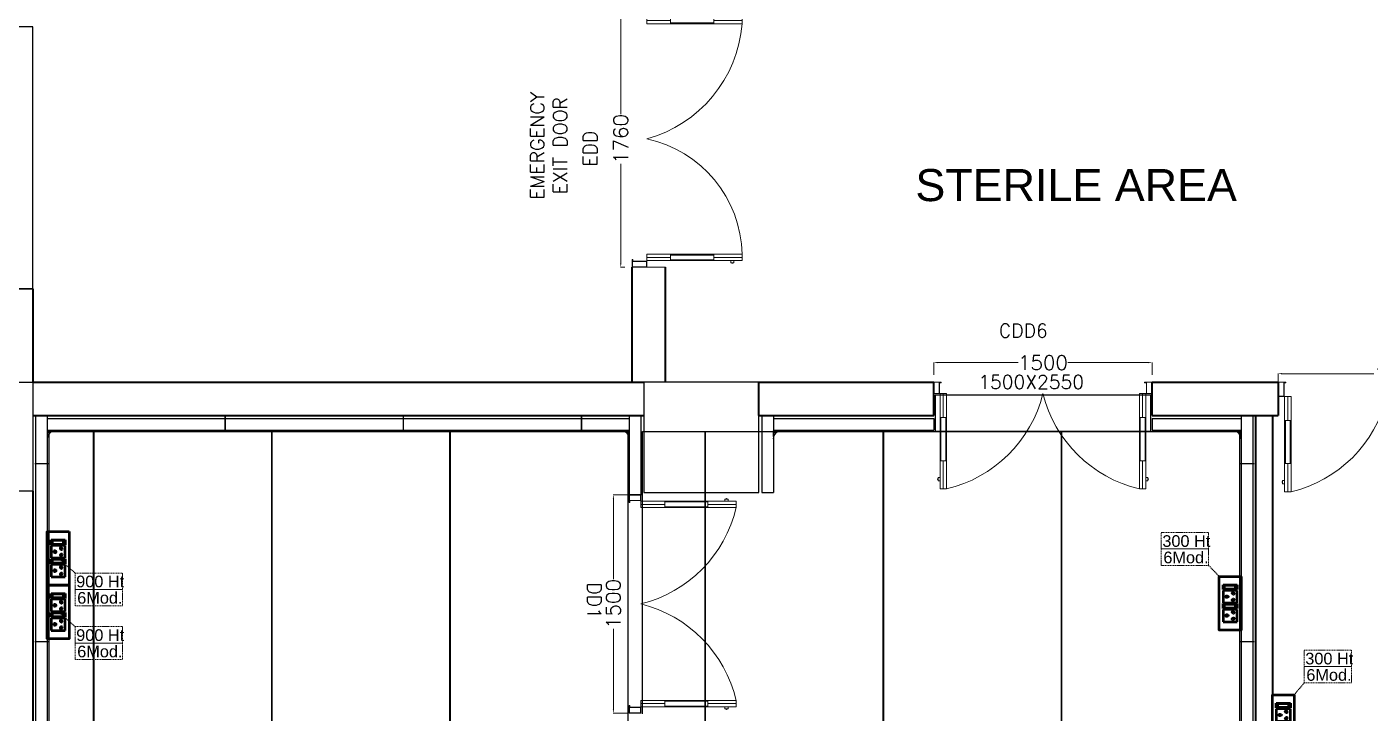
# Model space of a CAD drawing. Extents: x 3505867 to 3988380, y -625948 to -590408.
# Drawn here: x 3608277 to 3617498, y -608553 to -603838 of the extents above; entities that cross this region are included whole.
import ezdxf

# ---------------------------------------------------------------- set-up
doc = ezdxf.new("R2010")
doc.units = 0
doc.header["$LTSCALE"] = 6
doc.header["$MEASUREMENT"] = 0
doc.linetypes.add('1', pattern=[0])
doc.linetypes.add('DASHED2', pattern=[0.375, 0.25, -0.125])
doc.layers.get('0').update_dxf_attribs({"linetype": 'CONTINUOUS'})
doc.layers.get('Defpoints').update_dxf_attribs({"linetype": 'CONTINUOUS'})
for name, color, linetype, lineweight in [('1200 Door', 144, 'CONTINUOUS', 5), ('Ahlada 50mm Ceiling Panels', 191, 'CONTINUOUS', 0), ('Ahlada Coving', 3, 'CONTINUOUS', 0), ('Double Leaf Door', 4, 'CONTINUOUS', 18), ('ELE. 2N0S OF 6-16 UPS SOCKETS', 191, 'CONTINUOUS', 15), ('Partition-80WP', 7, 'CONTINUOUS', 5), ('WALL', 10, 'CONTINUOUS', 35)]:
    doc.layers.add(name, color=color, linetype=linetype, lineweight=lineweight)
for name, color, linetype in [('80 mm Wall', 5, 'CONTINUOUS'), ('COL', 5, 'CONTINUOUS'), ('DIM', 7, 'CONTINUOUS'), ('TEXT', 5, 'CONTINUOUS'), ('walls', 1, 'CONTINUOUS'), ('Window', 161, 'CONTINUOUS')]:
    doc.layers.add(name, color=color, linetype=linetype)
doc.layers.add('CFT_LOOPING', color=7, linetype='1', lineweight=0, true_color=0xd6d600)
doc.styles.add('ARIAL', font='')
doc.styles.add('ROMANS', font='romans.shx')
doc.styles.get("Standard").update_dxf_attribs({"font": 'SIMPLEX'})
doc.styles.get('ARIAL').set_extended_font_data('Arial')
doc.dimstyles.new('AEPL1', dxfattribs={"dimtxt": 100, "dimasz": 25, "dimexe": 1.25, "dimexo": 50, "dimtad": 0, "dimdec": 0, "dimtxsty": 'ROMANS', "dimcen": 2.5, "dimclrd": 250, "dimclre": 250, "dimadec": 0, "dimazin": 0, "dimtfac": 1, "dimtdec": 0, "dimtmove": 0, "dimatfit": 3, "dimfxl": 1, "dimlwd": 0, "dimlwe": 0, "dimarcsym": 0})

# ---------------------------------------------------------------- blocks, each defined once
blk = doc.blocks.new('*D128')
at = {"layer": 'Defpoints', "color": 0, "linetype": 'ByBlock'}
for p in [(-25370, 7793.3), (-26870, 7660.2), (-25370, 7660.2)]:
    blk.add_point(p, dxfattribs=at)
at = {"layer": 'DIM', "color": 250, "linetype": 'ByBlock', "lineweight": 0}
for p, q in [((-26870, 7710.2), (-26870, 7794.6)), ((-26845, 7793.3), (-26289.7, 7793.3)), ((-25395, 7793.3), (-25950.3, 7793.3)), ((-25370, 7710.2), (-25370, 7794.6))]:
    blk.add_line(p, q, dxfattribs=at)
at = {"layer": 'DIM', "color": 250, "linetype": 'ByBlock'}
for points in [[(-26845, 7797.5), (-26845, 7789.2), (-26870, 7793.3)], [(-25395, 7789.2), (-25395, 7797.5), (-25370, 7793.3)]]:
    blk.add_solid(points, dxfattribs=at)
at = {"layer": 'DIM', "color": 0, "linetype": 'ByBlock', "insert": (-26120, 7793.3), "char_height": 100, "attachment_point": 5, "style": 'ROMANS'}
blk.add_mtext('1500', dxfattribs=at)
blk = doc.blocks.new('*D129')
at = {"layer": 'Defpoints', "color": 0, "linetype": 'ByBlock'}
for p in [(-23015, 7717.3), (-24505, 7545.2), (-23015, 7545.2)]:
    blk.add_point(p, dxfattribs=at)
at = {"layer": 'DIM', "color": 250, "linetype": 'ByBlock', "lineweight": 0}
for p, q in [((-24505, 7595.2), (-24505, 7718.6)), ((-24480, 7717.3), (-23848.4, 7717.3)), ((-23040, 7717.3), (-23509, 7717.3)), ((-23015, 7595.2), (-23015, 7718.6))]:
    blk.add_line(p, q, dxfattribs=at)
at = {"layer": 'DIM', "color": 250, "linetype": 'ByBlock'}
for points in [[(-24480, 7721.5), (-24480, 7713.2), (-24505, 7717.3)], [(-23040, 7713.2), (-23040, 7721.5), (-23015, 7717.3)]]:
    blk.add_solid(points, dxfattribs=at)
at = {"layer": 'DIM', "color": 0, "linetype": 'ByBlock', "insert": (-23678.7, 7717.3), "char_height": 100, "attachment_point": 5, "style": 'ROMANS'}
blk.add_mtext('1490', dxfattribs=at)
blk = doc.blocks.new('1500x80')
at = {"layer": 'Double Leaf Door'}
for points in [[(99336.2, -25417.9), (99341.1, -25417.9), (99341.1, -25121.4), (99336.2, -25121.4)], [(99379.8, -25121.4), (99374.8, -25121.4), (99374.8, -25417.9), (99379.8, -25417.9)], [(100704.2, -25121.4), (100709.2, -25121.4), (100709.2, -25417.9), (100704.2, -25417.9)], [(100747.8, -25417.9), (100742.9, -25417.9), (100742.9, -25121.4), (100747.8, -25121.4)]]:
    blk.add_hatch(color=6, dxfattribs=at).paths.add_polyline_path(points)
at = {"layer": 'Double Leaf Door', "color": 8}
for p, q in [((99321.8, -24985.1), (99321.8, -25003.1)), ((99336.2, -24983.1), (99323.7, -24983.1)), ((99336.2, -25581.8), (99336.2, -24927.6)), ((99336.2, -24927.6), (99379.8, -24927.6)), ((99336.2, -24983.1), (99336.2, -25005)), ((99358, -25121.4), (99358, -24927.6)), ((99379.8, -24927.6), (99379.8, -25581.8)), ((100747.8, -24927.6), (100704.2, -24927.6)), ((100704.2, -24927.6), (100704.2, -25581.8)), ((100726, -25121.4), (100726, -24927.6)), ((100747.8, -25581.8), (100747.8, -24927.6)), ((100747.8, -24983.1), (100760.3, -24983.1)), ((100747.8, -24983.1), (100747.8, -25005)), ((100762.2, -24985.1), (100762.2, -25003.1)), ((99323.7, -25005), (99336.2, -25005)), ((100760.3, -25005), (100747.8, -25005)), ((99358, -25581.8), (99358, -25417.9)), ((100726, -25581.8), (100726, -25417.9)), ((99292, -25581.8), (99292, -25661.8)), ((99332.2, -25581.8), (99292, -25581.8)), ((99294, -25583.8), (99294, -25659.8)), ((99330.2, -25583.8), (99294, -25583.8)), ((99330.2, -25658.9), (99330.2, -25583.8)), ((99332.2, -25656.9), (99332.2, -25581.8)), ((99379.8, -25581.8), (99336.2, -25581.8)), ((100704.2, -25581.8), (100747.8, -25581.8)), ((100751.8, -25656.9), (100751.8, -25581.8)), ((100751.8, -25581.8), (100792, -25581.8)), ((100753.8, -25658.9), (100753.8, -25583.8)), ((100753.8, -25583.8), (100790, -25583.8)), ((100790, -25583.8), (100790, -25659.8)), ((100792, -25581.8), (100792, -25661.8)), ((99292, -25661.8), (99332.2, -25661.8)), ((99294, -25659.8), (99332.2, -25659.8)), ((99342.1, -25658.9), (99330.2, -25658.9)), ((99344.1, -25656.9), (99332.2, -25656.9)), ((99332.2, -25659.8), (99342.1, -25659.8)), ((99332.2, -25661.8), (99344.1, -25661.8)), ((99342.1, -25659.8), (99342.1, -25658.9)), ((99344.1, -25661.8), (99344.1, -25656.9)), ((100739.9, -25661.8), (100739.9, -25656.9)), ((100739.9, -25656.9), (100751.8, -25656.9)), ((100751.8, -25661.8), (100739.9, -25661.8)), ((100741.9, -25659.8), (100741.9, -25658.9)), ((100741.9, -25658.9), (100753.8, -25658.9)), ((100751.8, -25659.8), (100741.9, -25659.8)), ((100790, -25659.8), (100751.8, -25659.8)), ((100792, -25661.8), (100751.8, -25661.8))]:
    blk.add_line(p, q, dxfattribs=at)
at = {"layer": 'Double Leaf Door', "color": 6}
for p, q in [((99379.8, -25121.4), (99336.2, -25121.4)), ((99336.2, -25121.4), (99336.2, -25417.9)), ((99341.1, -25417.9), (99341.1, -25121.4)), ((99374.8, -25417.9), (99374.8, -25121.4)), ((99379.8, -25417.9), (99379.8, -25121.4)), ((100704.2, -25417.9), (100704.2, -25121.4)), ((100704.2, -25121.4), (100747.8, -25121.4)), ((100709.2, -25417.9), (100709.2, -25121.4)), ((100742.9, -25417.9), (100742.9, -25121.4)), ((100747.8, -25121.4), (100747.8, -25417.9)), ((99336.2, -25417.9), (99379.8, -25417.9)), ((100747.8, -25417.9), (100704.2, -25417.9))]:
    blk.add_line(p, q, dxfattribs=at)
at = {"layer": 'Double Leaf Door', "color": 6, "ltscale": 100}
for p, q in [((99374.8, -25121.4), (99374.8, -25417.9)), ((100709.2, -25121.4), (100709.2, -25417.9))]:
    blk.add_line(p, q, dxfattribs=at)
at = {"layer": 'Double Leaf Door', "color": 6}
for points in [[(99336.2, -25121.4), (99336.2, -25417.9), (99341.1, -25417.9), (99341.1, -25121.4), (99336.2, -25121.4)], [(99379.8, -25121.4), (99379.8, -25417.9), (99374.8, -25417.9), (99374.8, -25121.4), (99379.8, -25121.4)], [(100704.2, -25121.4), (100704.2, -25417.9), (100709.2, -25417.9), (100709.2, -25121.4), (100704.2, -25121.4)], [(100747.8, -25121.4), (100747.8, -25417.9), (100742.9, -25417.9), (100742.9, -25121.4), (100747.8, -25121.4)]]:
    blk.add_lwpolyline(points, dxfattribs=at)
at = {"layer": 'Double Leaf Door', "ltscale": 5000}
for points in [[(99336.2, -25121.4), (99336.2, -25417.9), (99341.1, -25417.9), (99341.1, -25121.4), (99336.2, -25121.4)], [(100747.8, -25121.4), (100747.8, -25417.9), (100742.9, -25417.9), (100742.9, -25121.4), (100747.8, -25121.4)]]:
    blk.add_lwpolyline(points, dxfattribs=at)
at = {"layer": 'Double Leaf Door', "color": 8}
for centre, radius, start, end in [((99323.7, -24985.1), 1.98, 90, 180), ((99175.8, -25796.3), 892.3, 13.90597, 76.78637), ((100908.2, -25796.3), 892.3, 103.21363, 166.09403), ((100760.3, -24985.1), 1.98, 0, 90), ((99321.8, -24994.1), 3.72, 90, 270), ((99323.7, -25003.1), 1.98, 180, 270), ((100760.3, -25003.1), 1.98, 270, 0), ((100762.2, -24994.1), 3.72, 270, 90)]:
    blk.add_arc(centre, radius, start, end, dxfattribs=at)
blk = doc.blocks.new('1500x2100x100 DD')
at = {"layer": 'Double Leaf Door'}
for points in [[(49.2, 263.9), (54.1, 263.9), (54.1, 560.4), (49.2, 560.4)], [(92.8, 560.4), (87.8, 560.4), (87.8, 263.9), (92.8, 263.9)], [(1407.2, 560.4), (1412.2, 560.4), (1412.2, 263.9), (1407.2, 263.9)], [(1450.8, 263.9), (1445.9, 263.9), (1445.9, 560.4), (1450.8, 560.4)]]:
    blk.add_hatch(color=6, dxfattribs=at).paths.add_polyline_path(points)
at = {"layer": 'Double Leaf Door', "color": 8}
for p, q in [((49.2, 100), (49.2, 754.2)), ((49.2, 754.2), (92.8, 754.2)), ((71, 560.4), (71, 754.2)), ((92.8, 754.2), (92.8, 100)), ((1450.8, 754.2), (1407.2, 754.2)), ((1407.2, 754.2), (1407.2, 100)), ((1429, 560.4), (1429, 754.2)), ((1450.8, 100), (1450.8, 754.2)), ((34.8, 696.7), (34.8, 678.8)), ((49.2, 698.7), (36.7, 698.7)), ((36.7, 676.8), (49.2, 676.8)), ((49.2, 698.7), (49.2, 676.8)), ((1450.8, 698.7), (1463.3, 698.7)), ((1450.8, 698.7), (1450.8, 676.8)), ((1463.3, 676.8), (1450.8, 676.8)), ((1465.2, 696.7), (1465.2, 678.8)), ((71, 100), (71, 263.9)), ((1429, 100), (1429, 263.9)), ((5, 100), (5, 0)), ((45.2, 100), (5, 100)), ((7, 98), (7, 2)), ((43.2, 98), (7, 98)), ((43.2, 3), (43.2, 98)), ((45.2, 5), (45.2, 100)), ((92.8, 100), (49.2, 100)), ((1407.2, 100), (1450.8, 100)), ((1454.8, 5), (1454.8, 100)), ((1454.8, 100), (1495, 100)), ((1456.8, 3), (1456.8, 98)), ((1456.8, 98), (1493, 98)), ((1493, 98), (1493, 2)), ((1495, 100), (1495, 0)), ((5, 0), (45.2, 0)), ((7, 2), (45.2, 2)), ((55.1, 3), (43.2, 3)), ((57.1, 5), (45.2, 5)), ((45.2, 2), (55.1, 2)), ((45.2, 0), (57.1, 0)), ((55.1, 2), (55.1, 3)), ((57.1, 0), (57.1, 5)), ((1442.9, 0), (1442.9, 5)), ((1442.9, 5), (1454.8, 5)), ((1454.8, 0), (1442.9, 0)), ((1444.9, 2), (1444.9, 3)), ((1444.9, 3), (1456.8, 3)), ((1454.8, 2), (1444.9, 2)), ((1493, 2), (1454.8, 2)), ((1495, 0), (1454.8, 0))]:
    blk.add_line(p, q, dxfattribs=at)
at = {"layer": 'Double Leaf Door', "color": 6}
for p, q in [((92.8, 560.4), (49.2, 560.4)), ((49.2, 560.4), (49.2, 263.9)), ((54.1, 263.9), (54.1, 560.4)), ((87.8, 263.9), (87.8, 560.4)), ((92.8, 263.9), (92.8, 560.4)), ((1407.2, 263.9), (1407.2, 560.4)), ((1407.2, 560.4), (1450.8, 560.4)), ((1412.2, 263.9), (1412.2, 560.4)), ((1445.9, 263.9), (1445.9, 560.4)), ((1450.8, 560.4), (1450.8, 263.9)), ((49.2, 263.9), (92.8, 263.9)), ((1450.8, 263.9), (1407.2, 263.9))]:
    blk.add_line(p, q, dxfattribs=at)
at = {"layer": 'Double Leaf Door', "color": 6, "ltscale": 100}
for p, q in [((87.8, 560.4), (87.8, 263.9)), ((1412.2, 560.4), (1412.2, 263.9))]:
    blk.add_line(p, q, dxfattribs=at)
at = {"layer": 'Double Leaf Door', "color": 6}
for points in [[(49.2, 560.4), (49.2, 263.9), (54.1, 263.9), (54.1, 560.4), (49.2, 560.4)], [(92.8, 560.4), (92.8, 263.9), (87.8, 263.9), (87.8, 560.4), (92.8, 560.4)], [(1407.2, 560.4), (1407.2, 263.9), (1412.2, 263.9), (1412.2, 560.4), (1407.2, 560.4)], [(1450.8, 560.4), (1450.8, 263.9), (1445.9, 263.9), (1445.9, 560.4), (1450.8, 560.4)]]:
    blk.add_lwpolyline(points, dxfattribs=at)
at = {"layer": 'Double Leaf Door', "ltscale": 5000}
for points in [[(49.2, 560.4), (49.2, 263.9), (54.1, 263.9), (54.1, 560.4), (49.2, 560.4)], [(1450.8, 560.4), (1450.8, 263.9), (1445.9, 263.9), (1445.9, 560.4), (1450.8, 560.4)]]:
    blk.add_lwpolyline(points, dxfattribs=at)
at = {"layer": 'Double Leaf Door', "color": 8}
for centre, radius, start, end in [((-111.3, -108), 886, 13.57447, 76.68363), ((1611.3, -108), 886, 103.31637, 166.42553), ((34.8, 687.7), 3.72, 90, 270), ((36.7, 696.7), 1.98, 90, 180), ((36.7, 678.8), 1.98, 180, 270), ((1463.3, 696.7), 1.98, 0, 90), ((1463.3, 678.8), 1.98, 270, 0), ((1465.2, 687.7), 3.72, 270, 90)]:
    blk.add_arc(centre, radius, start, end, dxfattribs=at)
blk = doc.blocks.new('1800x100')
at = {"layer": 'Double Leaf Door'}
for points in [[(101627.9, -31394.5), (101632.8, -31394.5), (101632.8, -31098), (101627.9, -31098)], [(101671.5, -31098), (101666.6, -31098), (101666.6, -31394.5), (101671.5, -31394.5)], [(103255.9, -31098), (103260.9, -31098), (103260.9, -31394.5), (103255.9, -31394.5)], [(103299.6, -31394.5), (103294.6, -31394.5), (103294.6, -31098), (103299.6, -31098)]]:
    blk.add_hatch(color=6, dxfattribs=at).paths.add_polyline_path(points)
at = {"layer": 'Double Leaf Door', "color": 8}
for p, q in [((101613.5, -30961.8), (101613.5, -30979.7)), ((101627.9, -30959.8), (101615.5, -30959.8)), ((101615.5, -30981.7), (101627.9, -30981.7)), ((101627.9, -31558.5), (101627.9, -30904.2)), ((101627.9, -30904.2), (101671.5, -30904.2)), ((101627.9, -30959.8), (101627.9, -30981.7)), ((101649.7, -31098), (101649.7, -30904.2)), ((101671.5, -30904.2), (101671.5, -31558.5)), ((103299.6, -30904.2), (103255.9, -30904.2)), ((103255.9, -30904.2), (103255.9, -31558.5)), ((103277.8, -31098), (103277.8, -30904.2)), ((103299.6, -31558.5), (103299.6, -30904.2)), ((103299.6, -30959.8), (103312, -30959.8)), ((103299.6, -30959.8), (103299.6, -30981.7)), ((103312, -30981.7), (103299.6, -30981.7)), ((103314, -30961.8), (103314, -30979.7)), ((101649.7, -31558.5), (101649.7, -31394.5)), ((103277.8, -31558.5), (103277.8, -31394.5)), ((101583.7, -31558.5), (101583.7, -31658.5)), ((101623.9, -31558.5), (101583.7, -31558.5)), ((101585.7, -31560.5), (101585.7, -31656.5)), ((101621.9, -31560.5), (101585.7, -31560.5)), ((101621.9, -31655.5), (101621.9, -31560.5)), ((101623.9, -31653.5), (101623.9, -31558.5)), ((101671.5, -31558.5), (101627.9, -31558.5)), ((103255.9, -31558.5), (103299.6, -31558.5)), ((103303.6, -31653.5), (103303.6, -31558.5)), ((103303.6, -31558.5), (103343.7, -31558.5)), ((103305.5, -31655.5), (103305.5, -31560.5)), ((103305.5, -31560.5), (103341.8, -31560.5)), ((103341.8, -31560.5), (103341.8, -31656.5)), ((103343.7, -31558.5), (103343.7, -31658.5)), ((101583.7, -31658.5), (101623.9, -31658.5)), ((101585.7, -31656.5), (101623.9, -31656.5)), ((101633.8, -31655.5), (101621.9, -31655.5)), ((101635.8, -31653.5), (101623.9, -31653.5)), ((101623.9, -31656.5), (101633.8, -31656.5)), ((101623.9, -31658.5), (101635.8, -31658.5)), ((101633.8, -31656.5), (101633.8, -31655.5)), ((101635.8, -31658.5), (101635.8, -31653.5)), ((103291.6, -31658.5), (103291.6, -31653.5)), ((103291.6, -31653.5), (103303.6, -31653.5)), ((103303.6, -31658.5), (103291.6, -31658.5)), ((103293.6, -31656.5), (103293.6, -31655.5)), ((103293.6, -31655.5), (103305.5, -31655.5)), ((103303.6, -31656.5), (103293.6, -31656.5)), ((103341.8, -31656.5), (103303.6, -31656.5)), ((103343.7, -31658.5), (103303.6, -31658.5))]:
    blk.add_line(p, q, dxfattribs=at)
at = {"layer": 'Double Leaf Door', "color": 6}
for p, q in [((101671.5, -31098), (101627.9, -31098)), ((101627.9, -31098), (101627.9, -31394.5)), ((101632.8, -31394.5), (101632.8, -31098)), ((101666.6, -31394.5), (101666.6, -31098)), ((101671.5, -31394.5), (101671.5, -31098)), ((103255.9, -31394.5), (103255.9, -31098)), ((103255.9, -31098), (103299.6, -31098)), ((103260.9, -31394.5), (103260.9, -31098)), ((103294.6, -31394.5), (103294.6, -31098)), ((103299.6, -31098), (103299.6, -31394.5)), ((101627.9, -31394.5), (101671.5, -31394.5)), ((103299.6, -31394.5), (103255.9, -31394.5))]:
    blk.add_line(p, q, dxfattribs=at)
at = {"layer": 'Double Leaf Door', "color": 6, "ltscale": 100}
for p, q in [((101666.6, -31098), (101666.6, -31394.5)), ((103260.9, -31098), (103260.9, -31394.5))]:
    blk.add_line(p, q, dxfattribs=at)
at = {"layer": 'Double Leaf Door', "color": 6}
for points in [[(101627.9, -31098), (101627.9, -31394.5), (101632.8, -31394.5), (101632.8, -31098), (101627.9, -31098)], [(101671.5, -31098), (101671.5, -31394.5), (101666.6, -31394.5), (101666.6, -31098), (101671.5, -31098)], [(103255.9, -31098), (103255.9, -31394.5), (103260.9, -31394.5), (103260.9, -31098), (103255.9, -31098)], [(103299.6, -31098), (103299.6, -31394.5), (103294.6, -31394.5), (103294.6, -31098), (103299.6, -31098)]]:
    blk.add_lwpolyline(points, dxfattribs=at)
at = {"layer": 'Double Leaf Door', "ltscale": 5000}
for points in [[(101627.9, -31098), (101627.9, -31394.5), (101632.8, -31394.5), (101632.8, -31098), (101627.9, -31098)], [(103299.6, -31098), (103299.6, -31394.5), (103294.6, -31394.5), (103294.6, -31098), (103299.6, -31098)]]:
    blk.add_lwpolyline(points, dxfattribs=at)
at = {"layer": 'Double Leaf Door', "color": 8}
for centre, radius, start, end in [((101613.5, -30970.7), 3.72, 90, 270), ((101615.5, -30961.8), 1.98, 90, 180), ((101615.5, -30979.7), 1.98, 180, 270), ((101601.6, -31795.7), 894.2, 15.3848, 85.51147), ((103268.8, -31726.5), 822.4, 90.89566, 168.20807), ((103312, -30961.8), 1.98, 0, 90), ((103312, -30979.7), 1.98, 270, 0), ((103314, -30970.7), 3.72, 270, 90)]:
    blk.add_arc(centre, radius, start, end, dxfattribs=at)
blk = doc.blocks.new('*D132')
at = {"layer": 'Defpoints', "color": 0, "linetype": 'ByBlock'}
for p in [(-28940, 10209.7), (-29018.3, 8449.7), (-28940, 8449.7)]:
    blk.add_point(p, dxfattribs=at)
at = {"layer": 'DIM', "color": 250, "linetype": 'ByBlock', "lineweight": 0}
for p, q in [((-28990, 10209.7), (-29019.5, 10209.7)), ((-29018.3, 10184.7), (-29018.3, 9499.3)), ((-29018.3, 8474.7), (-29018.3, 9160)), ((-28990, 8449.7), (-29019.5, 8449.7))]:
    blk.add_line(p, q, dxfattribs=at)
at = {"layer": 'DIM', "color": 250, "linetype": 'ByBlock'}
for points in [[(-29014.1, 10184.7), (-29022.5, 10184.7), (-29018.3, 10209.7)], [(-29022.5, 8474.7), (-29014.1, 8474.7), (-29018.3, 8449.7)]]:
    blk.add_solid(points, dxfattribs=at)
at = {"layer": 'DIM', "color": 0, "linetype": 'ByBlock', "insert": (-29018.3, 9329.7), "char_height": 100, "attachment_point": 5, "rotation": 90, "style": 'ROMANS'}
blk.add_mtext('1760', dxfattribs=at)
blk = doc.blocks.new('*D135')
at = {"layer": 'Defpoints', "color": 0, "linetype": 'ByBlock'}
for p in [(-29068.9, 6885.2), (-28920, 6885.2), (-28920, 5385.2)]:
    blk.add_point(p, dxfattribs=at)
at = {"layer": 'DIM', "color": 250, "linetype": 'ByBlock', "lineweight": 0}
for p, q in [((-28970, 6885.2), (-29070.1, 6885.2)), ((-29068.9, 6860.2), (-29068.9, 6304.8)), ((-29068.9, 5410.2), (-29068.9, 5965.5)), ((-28970, 5385.2), (-29070.1, 5385.2))]:
    blk.add_line(p, q, dxfattribs=at)
at = {"layer": 'DIM', "color": 250, "linetype": 'ByBlock'}
for points in [[(-29064.7, 6860.2), (-29073, 6860.2), (-29068.9, 6885.2)], [(-29073, 5410.2), (-29064.7, 5410.2), (-29068.9, 5385.2)]]:
    blk.add_solid(points, dxfattribs=at)
at = {"layer": 'DIM', "color": 0, "linetype": 'ByBlock', "insert": (-29068.9, 6135.2), "char_height": 100, "attachment_point": 5, "rotation": 90, "style": 'ROMANS'}
blk.add_mtext('1500', dxfattribs=at)
blk = doc.blocks.new('A010004 Mezz.F. Layout Plan$0$b & c')
at = {"layer": 'Ahlada Coving', "color": 3}
for p, q in [((-4.1, 40.9), (-5.7, 42.5)), ((-2.7, 7.8), (-3.7, 7.8)), ((-3.7, 7.8), (-2.7, 6)), ((4.9, 15.3), (-2.7, 7.8)), ((-2.7, 6), (5.7, 14.4)), ((8.7, 11.4), (0.3, 3)), ((0.3, 3), (2.1, 2)), ((2.1, 3), (9.7, 10.6)), ((2.1, 2), (2.1, 3)), ((36.9, 0), (35.3, 1.6))]:
    blk.add_line(p, q, dxfattribs=at)
blk.add_lwpolyline([(-5.7, 30.7), (-5.7, 5.7), (0, 0), (25, 0), (22.8, 1.5), (13.2, 1.5), (3.6, 4.5), (3.6, 1.5), (0.6, 1.5), (-4.2, 6.3), (-4.2, 9.3), (-1.2, 9.3), (-4.2, 18.9), (-4.2, 28.4), (-5.7, 30.7)], dxfattribs=at)
for radius, start, end in [(44, 181.95475, 220.59761), (42.5, 184.1661, 265.90598), (44, 222.22858, 227.77458), (44, 229.40556, 268.11195)]:
    blk.add_arc((38.3, 44), radius, start, end, dxfattribs=at)
blk = doc.blocks.new('6MODULE-UPS')
at = {"layer": 'ELE. 2N0S OF 6-16 UPS SOCKETS', "color": 223, "lineweight": 50}
for p, q in [((-5.7, 91.9), (-5.7, 19.7)), ((-5.7, 91.9), (-5.7, 19.7)), ((19.4, 91.9), (-5.7, 91.9)), ((-5.7, 91.9), (19.4, 91.9)), ((-3.6, 84), (-3.6, 27.6)), ((17.3, 84), (-3.6, 84)), ((17.3, 27.6), (17.3, 84)), ((19.4, 19.7), (19.4, 91.9)), ((23.6, 91.9), (86.9, 91.9)), ((23.6, 19.7), (23.6, 91.9)), ((86.9, 91.9), (86.9, 19.7)), ((91.1, 91.9), (91.1, 19.7)), ((91.1, 91.9), (91.1, 19.7)), ((116.2, 91.9), (91.1, 91.9)), ((91.1, 91.9), (116.2, 91.9)), ((93.2, 84), (93.2, 27.6)), ((114.1, 84), (93.2, 84)), ((114.1, 27.6), (114.1, 84)), ((116.2, 19.7), (116.2, 91.9)), ((120.4, 19.7), (120.4, 91.9)), ((120.4, 91.9), (183.6, 91.9)), ((183.6, 91.9), (183.6, 19.7)), ((-5.7, 19.7), (19.4, 19.7)), ((-3.6, 30.1), (17.3, 30.1)), ((-3.6, 27.6), (17.3, 27.6)), ((86.9, 19.7), (23.6, 19.7)), ((91.1, 19.7), (116.2, 19.7)), ((93.2, 30.1), (114.1, 30.1)), ((93.2, 27.6), (114.1, 27.6)), ((183.6, 19.7), (120.4, 19.7))]:
    blk.add_line(p, q, dxfattribs=at)
blk.add_lwpolyline([(-48.1, 0), (226, 0), (226, 111.6), (-48.1, 111.6)], close=True, dxfattribs=at)
for centre, radius, start, end in [((55.3, 73.6), 4.92, 307.15837, 232.84163), ((55.3, 68.7), 3.14, 161.40312, 18.59688), ((152, 73.6), 4.92, 307.15837, 232.84163), ((152, 68.7), 3.14, 161.40312, 18.59688), ((37.2, 41.7), 4.24, 5.26891, 272.51003), ((40.6, 38.8), 3.42, 202.68381, 75.09514), ((69.9, 38.8), 3.42, 104.90486, 337.31619), ((73.3, 41.7), 4.24, 267.48997, 174.73109), ((134, 41.7), 4.24, 5.26891, 272.51003), ((137.3, 38.8), 3.42, 202.68381, 75.09514), ((166.7, 38.8), 3.42, 104.90486, 337.31619), ((170, 41.7), 4.24, 267.48997, 174.73109)]:
    blk.add_arc(centre, radius, start, end, dxfattribs=at)
blk = doc.blocks.new('5Y3AQY')
at = {"layer": 'ELE. 2N0S OF 6-16 UPS SOCKETS', "color": 72, "lineweight": 50}
for p, q in [((-311.5, -26.5), (-277.7, -26.5)), ((-311.5, -123.5), (-311.5, -26.5)), ((-311.5, -123.5), (-311.5, -26.5)), ((-308.7, -37), (-280.5, -37)), ((-308.7, -113), (-308.7, -37)), ((-308.7, -40.4), (-280.5, -40.4)), ((-280.5, -37), (-280.5, -113)), ((-277.7, -26.5), (-277.7, -123.5)), ((-272.1, -26.5), (-272.1, -123.5)), ((-187.1, -26.5), (-272.1, -26.5)), ((-187.1, -123.5), (-187.1, -26.5)), ((-181.4, -26.5), (-147.6, -26.5)), ((-181.4, -123.5), (-181.4, -26.5)), ((-181.4, -123.5), (-181.4, -26.5)), ((-178.6, -37), (-150.4, -37)), ((-178.6, -113), (-178.6, -37)), ((-178.6, -40.4), (-150.4, -40.4)), ((-150.4, -37), (-150.4, -113)), ((-147.6, -26.5), (-147.6, -123.5)), ((-57, -26.5), (-142, -26.5)), ((-142, -26.5), (-142, -123.5)), ((-57, -123.5), (-57, -26.5)), ((-311.5, -123.5), (-277.7, -123.5)), ((-277.7, -123.5), (-311.5, -123.5)), ((-280.5, -113), (-308.7, -113)), ((-272.1, -123.5), (-187.1, -123.5)), ((-181.4, -123.5), (-147.6, -123.5)), ((-147.6, -123.5), (-181.4, -123.5)), ((-150.4, -113), (-178.6, -113)), ((-142, -123.5), (-57, -123.5))]:
    blk.add_line(p, q, dxfattribs=at)
blk.add_lwpolyline([(-368.5, 0), (0, 0), (0, -150), (-368.5, -150)], close=True, dxfattribs=at)
for centre, radius, start, end in [((-253.8, -56.1), 5.7, 87.48997, 354.73109), ((-249.3, -52.1), 4.6, 284.90486, 157.31619), ((-229.6, -92.3), 4.22, 341.40312, 198.59688), ((-209.8, -52.1), 4.6, 22.68381, 255.09514), ((-205.3, -56.1), 5.7, 185.26891, 92.51003), ((-123.7, -56.1), 5.7, 87.48997, 354.73109), ((-119.2, -52.1), 4.6, 284.90486, 157.31619), ((-99.5, -92.3), 4.22, 341.40312, 198.59688), ((-79.7, -52.1), 4.6, 22.68381, 255.09514), ((-75.2, -56.1), 5.7, 185.26891, 92.51003), ((-229.6, -99), 6.62, 127.15837, 52.84163), ((-99.5, -99), 6.62, 127.15837, 52.84163)]:
    blk.add_arc(centre, radius, start, end, dxfattribs=at)
blk = doc.blocks.new('CIVIL IVF')
at = {"layer": '80 mm Wall', "ltscale": 500}
for p, q in [((-33035, 7430.2), (-33035, 985.2)), ((-32955, 7430.2), (-32955, 985.2)), ((-32955, 7410.2), (-28960, 7410.2)), ((-28960, 7430.2), (-28960, 6885.2)), ((-28880, 7430.2), (-28880, 6885.2)), ((-28050, 7430.2), (-28050, 6900.2)), ((-27970, 7430.2), (-27970, 6900.2)), ((-27970, 7410.2), (-26870, 7410.2)), ((-26870, 7410.2), (-26870, 7330.2)), ((-25370, 7410.2), (-24760, 7410.2)), ((-24760, 7430.2), (-24760, 985.2)), ((-24680, 7430.2), (-24680, 985.2)), ((-32955, 7330.2), (-28960, 7330.2)), ((-27970, 7330.2), (-26870, 7330.2)), ((-25370, 7330.2), (-24760, 7330.2)), ((-28050, 6900.2), (-27970, 6900.2))]:
    blk.add_line(p, q, dxfattribs=at)
at = {"layer": '80 mm Wall', "color": 8, "ltscale": 500}
for p, q in [((-25370, 7410.2), (-25370, 7330.2)), ((-28880, 6885.2), (-28960, 6885.2))]:
    blk.add_line(p, q, dxfattribs=at)
at = {"layer": 'Ahlada 50mm Ceiling Panels', "linetype": 'ByBlock', "lineweight": -2}
for p, q in [((-26860, 7570.2), (-26860, 7323.2)), ((-25380, 7570.2), (-26860, 7570.2)), ((-32945, 7320.2), (-28970, 7320.2)), ((-32945, 7320.2), (-32945, 1095.2)), ((-32639, 7320.2), (-32639, 1095.2)), ((-32636, 7320.2), (-32636, 1095.2)), ((-31416, 7320.2), (-31416, 1095.2)), ((-31413, 7320.2), (-31413, 1095.2)), ((-30193, 7320.2), (-30193, 1095.2)), ((-30190, 7320.2), (-30190, 1095.2)), ((-28970, 7320.2), (-28970, 1095.2)), ((-28870, 7320.2), (-24770, 7320.2)), ((-28870, 5380.2), (-28870, 7320.2)), ((-28439, 1095.2), (-28439, 7320.2)), ((-28436, 1095.2), (-28436, 7320.2)), ((-27216, 1095.2), (-27216, 7320.2)), ((-27213, 1095.2), (-27213, 7320.2)), ((-26860, 7323.2), (-25380, 7323.2)), ((-25993, 1095.2), (-25993, 7320.2)), ((-25990, 1095.2), (-25990, 7320.2)), ((-24770, 7320.2), (-24770, 1095.2))]:
    blk.add_line(p, q, dxfattribs=at)
at = {"layer": 'Ahlada 50mm Ceiling Panels', "color": 8, "linetype": 'ByBlock', "lineweight": -2}
blk.add_line((-25380, 7323.2), (-25380, 7570.2), dxfattribs=at)
at = {"layer": 'COL', "color": 8}
for points in [[(-33805, 7660.2), (-33055, 7660.2), (-33055, 6910.2), (-33805, 6910.2)], [(-28860, 6900.2), (-28070, 6900.2), (-28070, 7660.2), (-28860, 7660.2)]]:
    blk.add_lwpolyline(points, close=True, dxfattribs=at)
at = {"layer": 'Partition-80WP', "ltscale": 0.5}
for p, q in [((-31735, 7420.1, -92016.4), (-31735, 7324.8, -92016.4)), ((-31732, 7420.1, -92016.4), (-31732, 7324.8, -92016.4)), ((-30512, 7420.1, -92016.4), (-30512, 7324.8, -92016.4)), ((-30509, 7420.1, -92016.4), (-30509, 7324.8, -92016.4)), ((-29289, 7420.1, -92016.4), (-29289, 7324.8, -92016.4)), ((-29286, 7420.1, -92016.4), (-29286, 7324.8, -92016.4)), ((-32946, 7100.3, -92016.4), (-33041.3, 7100.3, -92016.4)), ((-24671, 7100.3, -92016.4), (-24766.3, 7100.3, -92016.4)), ((-32946, 7097.3, -92016.4), (-33041.3, 7097.3, -92016.4)), ((-24671, 7097.3, -92016.4), (-24766.3, 7097.3, -92016.4)), ((-32946, 5877.3, -92016.4), (-33041.3, 5877.3, -92016.4)), ((-32946, 5874.3, -92016.4), (-33041.3, 5874.3, -92016.4)), ((-24671, 5877.3, -92016.4), (-24766.3, 5877.3, -92016.4)), ((-24671, 5874.3, -92016.4), (-24766.3, 5874.3, -92016.4))]:
    blk.add_line(p, q, dxfattribs=at)
at = {"layer": 'Partition-80WP', "color": 8, "ltscale": 0.5}
for p, q in [((-28871, 6888.2), (-28966.3, 6888.2)), ((-28871, 6885.2), (-28966.3, 6885.2))]:
    blk.add_line(p, q, dxfattribs=at)
at = {"layer": 'WALL', "color": 8, "linetype": 'ByBlock'}
for p, q in [((-28940, 7660.2), (-28940, 8449.7)), ((-28710, 7660.2), (-28710, 8449.7)), ((-33055, 8300.2), (-33055, 7660.2)), ((-33055, 7660.2), (-28860, 7660.2)), ((-28070, 7430.2), (-28070, 7660.2)), ((-28070, 7660.2), (-26870, 7660.2)), ((-26870, 7430.2), (-26870, 7660.2)), ((-25370, 7430.2), (-25370, 7660.2)), ((-25370, 7660.2), (-24505, 7660.2)), ((-24505, 7660.2), (-24505, 7430.2)), ((-33055, 7430.2), (-28860, 7430.2)), ((-28070, 7430.2), (-26870, 7430.2)), ((-25370, 7430.2), (-24505, 7430.2)), ((-24660, 7430.2), (-24660, 4842.7)), ((-24545, 7430.2), (-24545, 4842.7)), ((-33055, 6910.2), (-33055, 985.2)), ((-33055, 6910.2), (-33055, 985.2))]:
    blk.add_line(p, q, dxfattribs=at)
at = {"layer": 'WALL', "color": 8, "lineweight": 0}
blk.add_line((-28940, 8449.7), (-28710, 8449.7), dxfattribs=at)
at = {"layer": 'walls', "color": 8, "linetype": 'Continuous'}
blk.add_line((-33055, 8300.2), (-33285, 8300.2), dxfattribs=at)
at = {"layer": 'Window', "color": 8, "linetype": 'Continuous', "elevation": 0}
blk.add_lwpolyline([(-33285, 8300.2), (-33055, 8300.2), (-33055, 10100.2), (-33285, 10100.2)], close=True, dxfattribs=at)
at = {"layer": 'Ahlada Coving', "ltscale": 500, "yscale": 1.418185559101401, "zscale": 1.418185559101401, "rotation": 180}
for p, xscale in [((-32947, 7330.2), -1.418185559101401), ((-28968, 7330.2), 1.418185559101401), ((-27963, 7330.2), -1.418185559101401), ((-24768, 7330.2), 1.418185559101401)]:
    blk.add_blockref('A010004 Mezz.F. Layout Plan$0$b & c', p, dxfattribs=dict(at, xscale=xscale))
at = {"layer": 'Double Leaf Door', "color": 8}
for name, p, rotation in [('1800x100', (2718.5, 111793.4), 270), ('1500x80', (73922, -18001.7), 180), ('1500x80', (-3298.2, 106177.2), 270)]:
    blk.add_blockref(name, p, dxfattribs=dict(at, rotation=rotation))
at = {"layer": 'Double Leaf Door', "color": 8, "xscale": -1, "rotation": 180}
blk.add_blockref('1500x2100x100 DD', (-24510, 7660.2), dxfattribs=at)
at = {"layer": '1200 Door', "color": 8, "linetype": 'ByBlock', "style": 'ROMANS'}
for s, rotation, p in [('EDD', 90, (-29181.1, 9141.1, -35804.4)), ('DD1', 270, (-29246.3, 6282, -35804.4))]:
    blk.add_text(s, height=94.18, rotation=rotation, dxfattribs=at).set_placement(p)
for s, p in [('CDD6', (-26422, 7965.3, -35804.4)), ('1500X2550', (-26564.3, 7613.1, -35804.4))]:
    blk.add_text(s, height=94.18, dxfattribs=at).set_placement(p)
at = {"layer": '1200 Door', "color": 8, "linetype": 'ByBlock', "insert": (-29512.7, 9252), "char_height": 94.18, "width": 1944.789, "attachment_point": 5, "rotation": 90, "style": 'ROMANS'}
blk.add_mtext(' EMERGENCY\\P EXIT DOOR', dxfattribs=at)
at = {"layer": 'WALL', "color": 8, "linetype": 'Continuous', "insert": (-25892, 9195.2), "char_height": 220.414, "width": 4941.395, "attachment_point": 5, "style": 'ARIAL'}
blk.add_mtext('\\PSTERILE AREA', dxfattribs=at)
at = {"layer": 'DIM', "color": 8, "linetype": 'ByBlock'}
dim = blk.add_linear_dim(base=(-29018.3, 8449.7), p1=(-28940, 10209.7), p2=(-28940, 8449.7), angle=90, dimstyle='AEPL1', dxfattribs=at)
dim.commit()
dim.dimension.update_dxf_attribs({"geometry": '*D132', "text_midpoint": (-29018.3, 9329.7)})
for base, p1, p2, picture, middle in [((-25370, 7793.3), (-26870, 7660.2), (-25370, 7660.2), '*D128', (-26120, 7793.3)), ((-23015, 7717.3), (-24505, 7545.2), (-23015, 7545.2), '*D129', (-23678.7, 7717.3))]:
    dim = blk.add_linear_dim(base=base, p1=p1, p2=p2, dimstyle='AEPL1', dxfattribs=at)
    dim.commit()
    dim.dimension.update_dxf_attribs({"geometry": picture, "text_midpoint": middle, "dimtype": 160})
dim = blk.add_linear_dim(base=(-29068.9, 6885.2), p1=(-28920, 5385.2), p2=(-28920, 6885.2), angle=90, dimstyle='AEPL1', dxfattribs=at)
dim.commit()
dim.dimension.update_dxf_attribs({"geometry": '*D135', "text_midpoint": (-29068.9, 6135.2), "dimtype": 160})

msp = doc.modelspace()

# ---------------------------------------------------------------- linework, layer by layer
at = {"layer": 'CFT_LOOPING', "color": 7, "linetype": 'DASHED2', "ltscale": 5}
for p, q in [((3608608.4, -607590.5), (3608492.2, -607487)), ((3616389.1, -607537.8), (3616462.2, -607613.9)), ((3608608.4, -607959), (3608492.2, -607855.5)), ((3617045.8, -608345.1), (3616977.2, -608427.1))]:
    msp.add_line(p, q, dxfattribs=at)
for points in [[(3616064.3, -607312.8), (3616389.1, -607312.8), (3616389.1, -607425.3), (3616064.3, -607425.3)], [(3616064.3, -607425.3), (3616389.1, -607425.3), (3616389.1, -607537.8), (3616064.3, -607537.8)], [(3608608.4, -607590.5), (3608933.3, -607590.5), (3608933.3, -607703), (3608608.4, -607703)], [(3608608.4, -607703), (3608933.3, -607703), (3608933.3, -607815.5), (3608608.4, -607815.5)], [(3608608.4, -607959), (3608933.3, -607959), (3608933.3, -608071.5), (3608608.4, -608071.5)], [(3608608.4, -608071.5), (3608933.3, -608071.5), (3608933.3, -608184), (3608608.4, -608184)], [(3617045.8, -608120.1), (3617370.6, -608120.1), (3617370.6, -608232.6), (3617045.8, -608232.6)], [(3617045.8, -608232.6), (3617370.6, -608232.6), (3617370.6, -608345.1), (3617045.8, -608345.1)]]:
    msp.add_lwpolyline(points, close=True, dxfattribs=at)

# ---------------------------------------------------------------- block references
at = {"linetype": 'ByBlock'}
msp.add_blockref('CIVIL IVF', (3641372.2, -613938.4), dxfattribs=at)
at = {"layer": 'ELE. 2N0S OF 6-16 UPS SOCKETS', "color": 3, "linetype": 'ByBlock', "rotation": 270}
for p in [(3608567.2, -607674), (3608567.2, -608042.5)]:
    msp.add_blockref('5Y3AQY', p, dxfattribs=at)
at = {"layer": 'ELE. 2N0S OF 6-16 UPS SOCKETS', "xscale": -1.344445831101533, "yscale": 1.344445831101533, "zscale": 1.344445831101533}
for p, rotation in [((3616612.2, -607678.5), 89.99999999999928), ((3616977.2, -608491.7), 89.99999999999935)]:
    msp.add_blockref('6MODULE-UPS', p, dxfattribs=dict(at, rotation=rotation))

# ---------------------------------------------------------------- texts
at = {"layer": 'TEXT', "color": 7, "char_height": 80, "attachment_point": 1}
for s, insert, width in [('\\A1;{\\fArial|b0|i0|c0|p34;300 Ht\\P}', (3616071.8, -607330.9), 8957.987), ('\\A1;{\\fArial|b0|i0|c0|p34;6Mod.\\P}', (3616078.8, -607443.4), 352.575), ('\\A1;{\\fArial|b0|i0|c0|p34;900 Ht\\P}', (3608615.9, -607608.6), 8957.987), ('\\A1;{\\fArial|b0|i0|c0|p34;6Mod.\\P}', (3608622.9, -607721.1), 352.575), ('\\A1;{\\fArial|b0|i0|c0|p34;900 Ht\\P}', (3608615.9, -607977.1), 8957.987), ('\\A1;{\\fArial|b0|i0|c0|p34;6Mod.\\P}', (3608622.9, -608089.6), 352.575), ('\\A1;{\\fArial|b0|i0|c0|p34;300 Ht\\P}', (3617053.2, -608138.2), 8957.987), ('\\A1;{\\fArial|b0|i0|c0|p34;6Mod.\\P}', (3617060.2, -608250.7), 352.575)]:
    msp.add_mtext(s, dxfattribs=dict(at, insert=insert, width=width))

doc.saveas('drawing.dxf')
